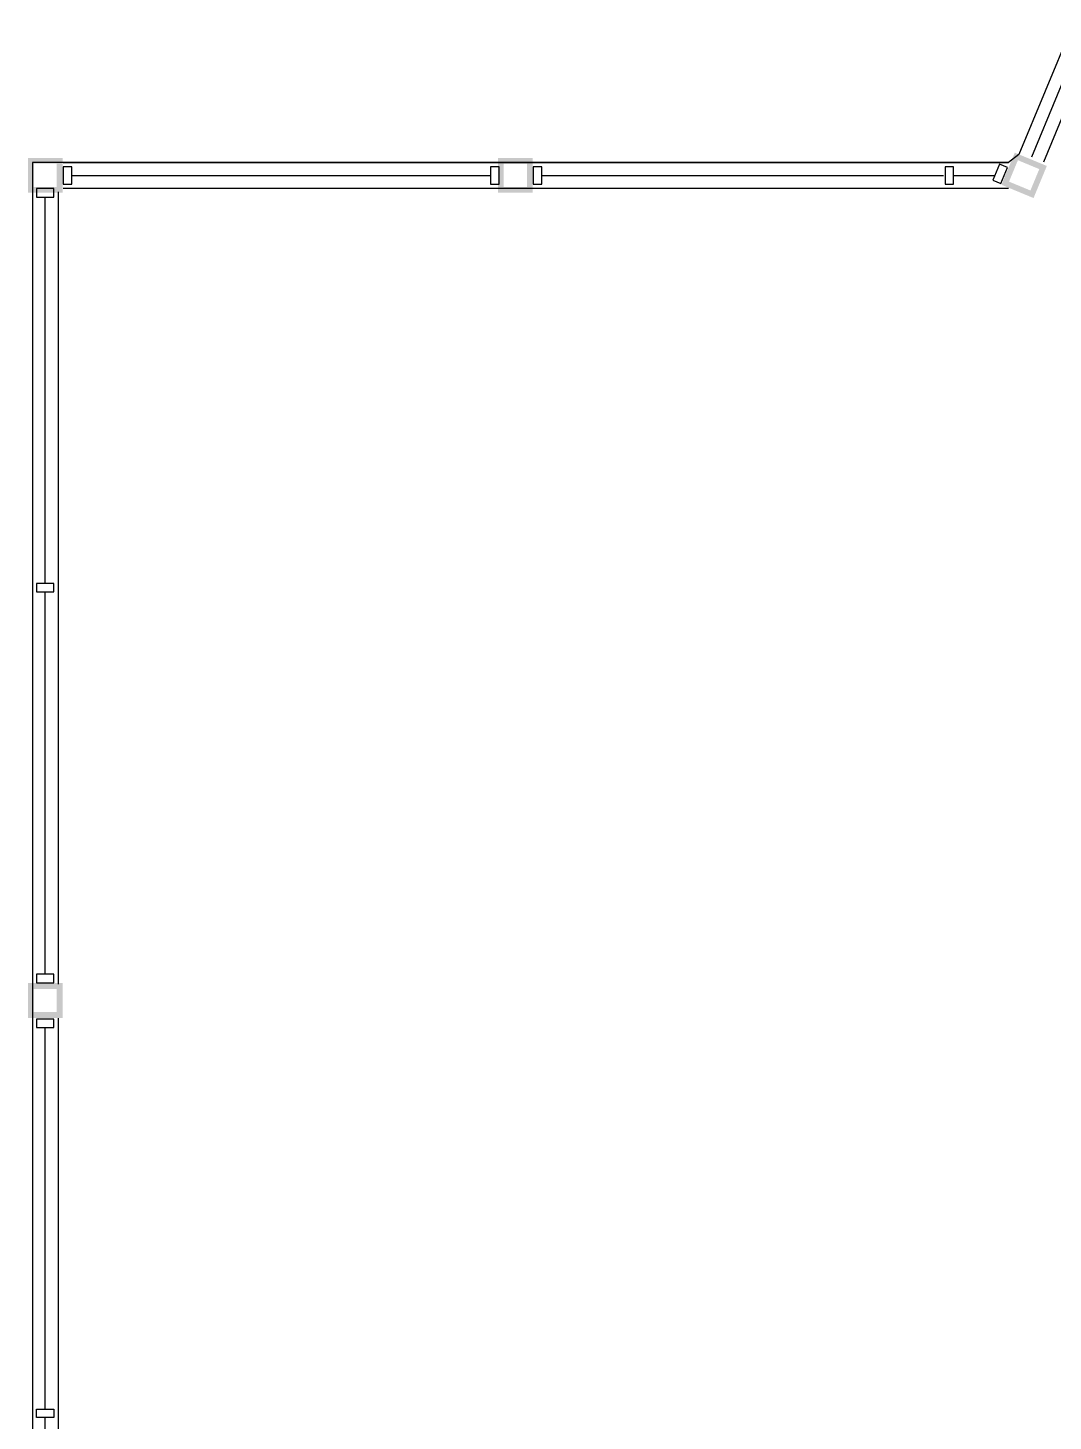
# Model space of a CAD drawing. Extents: x 11182 to 734459, y -1391328 to 152085.
# Drawn here: x 299638 to 305636, y -640221 to -632073 of the extents above; entities that cross this region are included whole.
import ezdxf

# ---------------------------------------------------------------- set-up
doc = ezdxf.new("R2010")
doc.units = 0
doc.header["$LTSCALE"] = 500
doc.header["$MEASUREMENT"] = 0
doc.layers.add('1_Wall_Exist', color=251, linetype='CONTINUOUS')

msp = doc.modelspace()

# ---------------------------------------------------------------- linework, layer by layer
at = {"layer": '1_Wall_Exist'}
for p, q in [((305742.9, -632072.6), (305436.4, -632812.7)), ((305511.8, -632826.6), (305812.2, -632101.3)), ((305581.1, -632855.3), (305881.5, -632130)), ((305436.4, -632812.7), (305375.7, -632860.3)), ((299664.8, -632860.3), (299664.9, -643598.2)), ((305375.7, -632860.3), (299664.8, -632860.3)), ((299844.7, -632860.3), (305375.7, -632860.3)), ((299894.7, -632884.5), (299844.7, -632884.5)), ((299844.7, -632884.5), (299844.7, -632986.1)), ((299894.7, -632986.1), (299894.7, -632884.5)), ((302395.7, -632884.5), (302345.7, -632884.5)), ((302345.7, -632884.5), (302345.7, -632986.1)), ((302395.7, -632986.1), (302395.7, -632884.5)), ((302644.7, -632884.5), (302594.7, -632884.5)), ((302594.7, -632884.5), (302594.7, -632986.1)), ((302644.7, -632986.1), (302644.7, -632884.5)), ((305053.7, -632884.5), (305003.7, -632884.5)), ((305003.7, -632884.5), (305003.7, -632986.1)), ((305053.7, -632986.1), (305053.7, -632884.5)), ((305322.5, -632869.2), (305283.7, -632963.1)), ((305368.7, -632888.4), (305322.5, -632869.2)), ((305329.8, -632982.2), (305368.7, -632888.4)), ((299898.7, -632935.3), (302345.7, -632935.3)), ((302644.7, -632935.3), (304994.2, -632935.3)), ((305055.7, -632935.3), (305295.2, -632935.3)), ((305283.7, -632963.1), (305329.8, -632982.2)), ((299790.8, -633011.9), (299689.2, -633011.9)), ((299689.2, -633011.9), (299689.2, -633061.9)), ((299689.2, -633061.9), (299790.8, -633061.9)), ((299740, -635321.7), (299740, -633061.9)), ((299790.8, -633061.9), (299790.8, -633011.9)), ((299814.8, -633032.3), (299814.9, -637665.3)), ((299844.7, -632986.1), (299894.7, -632986.1)), ((299844.7, -633010.3), (305375.7, -633010.3)), ((302345.7, -632986.1), (302395.7, -632986.1)), ((302594.7, -632986.1), (302644.7, -632986.1)), ((305003.7, -632986.1), (305053.7, -632986.1)), ((299790.9, -635321.7), (299689.3, -635321.7)), ((299689.3, -635321.7), (299689.3, -635371.7)), ((299790.9, -635371.7), (299790.9, -635321.7)), ((299689.3, -635371.7), (299790.9, -635371.7)), ((299739.9, -637607.7), (299739.9, -635371.7)), ((299790.8, -637607.7), (299689.2, -637607.7)), ((299689.2, -637607.7), (299689.2, -637657.7)), ((299790.8, -637657.7), (299790.8, -637607.7)), ((299689.2, -637657.7), (299790.8, -637657.7)), ((299790.8, -637869.6), (299689.2, -637869.6)), ((299689.2, -637869.6), (299689.2, -637919.6)), ((299790.8, -637919.6), (299790.8, -637869.6)), ((299814.9, -637864.3), (299814.9, -643598.2)), ((299689.2, -637919.6), (299790.8, -637919.6)), ((299739.8, -640150.9), (299739.9, -637919.6)), ((299689.3, -640200.9), (299689.3, -640150.9)), ((299689.3, -640150.9), (299790.9, -640150.9)), ((299790.9, -640150.9), (299790.9, -640200.9)), ((299790.9, -640200.9), (299689.3, -640200.9)), ((299739.9, -642134.3), (299739.8, -640200.9))]:
    msp.add_line(p, q, dxfattribs=at)
for points in [[(305334, -632990.3), (305378.3, -632971.9), (305411.8, -632802.5), (305430.1, -632846.8)], [(305411.8, -632802.5), (305430.1, -632846.8), (305599.5, -632880.3), (305555.3, -632898.6)], [(299638.2, -632833.7), (299672.1, -632867.6), (299841.4, -632833.7), (299807.6, -632867.6)], [(299638.2, -633036.9), (299672.1, -633003), (299638.2, -632833.7), (299672.1, -632867.6)], [(299841.4, -632833.7), (299807.6, -632867.6), (299841.4, -633036.9), (299807.6, -633003)], [(302388.5, -632833.7), (302422.3, -632867.6), (302591.7, -632833.7), (302557.8, -632867.6)], [(302388.5, -633036.9), (302422.3, -633003), (302388.5, -632833.7), (302422.3, -632867.6)], [(302591.7, -632833.7), (302557.8, -632867.6), (302591.7, -633036.9), (302557.8, -633003)], [(305599.5, -632880.3), (305555.3, -632898.6), (305521.7, -633068), (305503.4, -633023.8)], [(305521.7, -633068), (305503.4, -633023.8), (305334, -632990.3), (305378.3, -632971.9)], [(299841.4, -633036.9), (299807.6, -633003), (299638.2, -633036.9), (299672.1, -633003)], [(302591.7, -633036.9), (302557.8, -633003), (302388.5, -633036.9), (302422.3, -633003)], [(299638.3, -637659.7), (299672.2, -637693.6), (299841.5, -637659.7), (299807.6, -637693.6)], [(299638.3, -637862.9), (299672.2, -637829), (299638.3, -637659.7), (299672.2, -637693.6)], [(299841.5, -637659.7), (299807.6, -637693.6), (299841.5, -637862.9), (299807.6, -637829)], [(299841.5, -637862.9), (299807.6, -637829), (299638.3, -637862.9), (299672.2, -637829)]]:
    msp.add_trace(points, dxfattribs=at)

doc.saveas('drawing.dxf')
